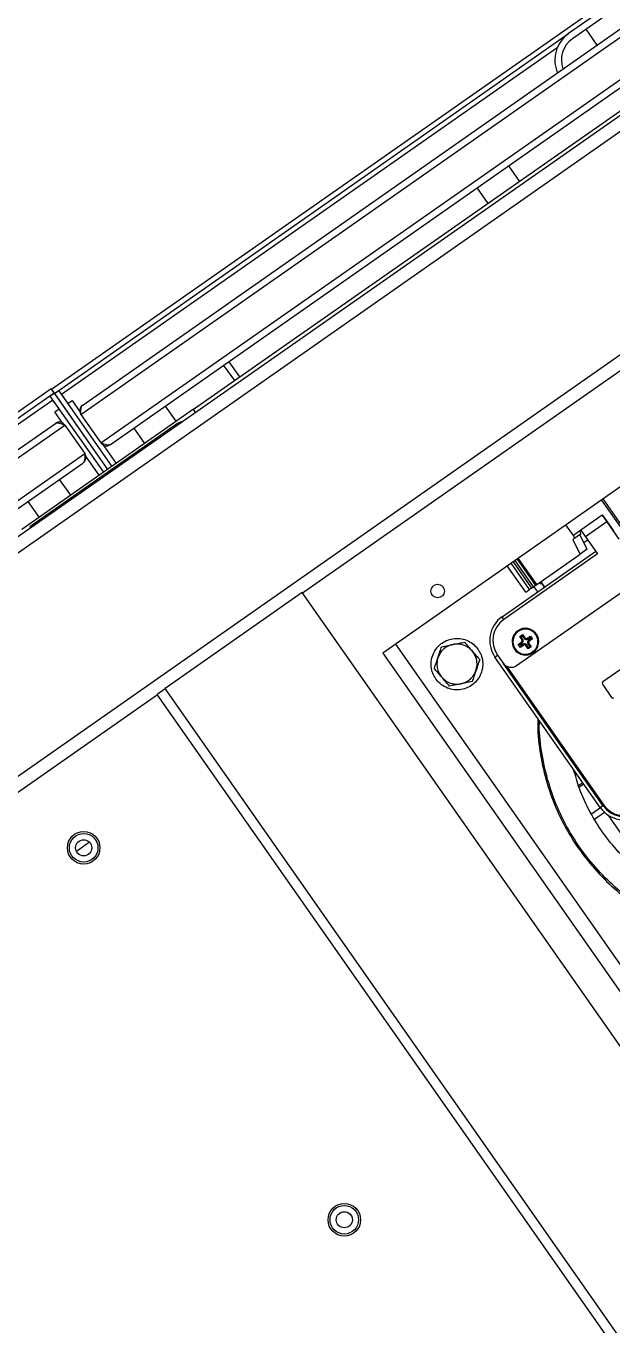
# Model space of a CAD drawing. Header units: millimetres. Extents: x 152904052 to 153933663, y 538271515 to 539240469.
# Drawn here: x 153347152 to 153347333.9, y 538942781.8 to 538943185.2 of the extents above; entities that cross this region are included whole.
import ezdxf

# ---------------------------------------------------------------- set-up
doc = ezdxf.new("R2010")
doc.units = ezdxf.units.MM
doc.layers.add('POWR', color=5, linetype='Continuous')

msp = doc.modelspace()

# ---------------------------------------------------------------- linework, layer by layer
at = {"layer": 'POWR', "color": 7}
for p, q in [((153347159.91, 538943072.4), (153348060.98, 538943703.33)), ((153347169.6, 538943067.46), (153348062.31, 538943692.54)), ((153347169.08, 538943064.53), (153348065.24, 538943692.03)), ((153347175.28, 538943055.69), (153348071.43, 538943683.18)), ((153347178.26, 538943055.21), (153348070.86, 538943680.21)), ((153348058.63, 538943663.11), (153346297.45, 538942429.92)), ((153347203.97, 538943066.14), (153348053.84, 538943661.22)), ((153348060.98, 538943659.75), (153346299.8, 538942426.56)), ((153348110.76, 538943625.26), (153346315.18, 538942367.98)), ((153348083.62, 538943601.26), (153347237.85, 538943009.04)), ((153347386.26, 538943228.93), (153347320.4, 538943182.82)), ((153347387.41, 538943227.3), (153347321.55, 538943181.18)), ((153347574.44, 538943208.71), (153347262.72, 538942990.44)), ((153347160.83, 538943071.09), (153347320.4, 538943182.82)), ((153347329.25, 538943179.25), (153347325.81, 538943184.16)), ((153347316.88, 538943178.4), (153347163.06, 538943070.69)), ((153347305.14, 538943136.97), (153347301.81, 538943141.72)), ((153347291.98, 538943134.84), (153347295.31, 538943130.09)), ((153347213.34, 538943079.78), (153347216.67, 538943075.03)), ((153347214.98, 538943080.92), (153347218.31, 538943076.17)), ((153346258.73, 538942441.63), (153347159.8, 538943072.56)), ((153347050.3, 538942993.93), (153347160.72, 538943071.25)), ((153347160.72, 538943071.25), (153347159.8, 538943072.56)), ((153347160.83, 538943071.09), (153347159.91, 538943072.4)), ((153347162.2, 538943071.92), (153347160.89, 538943071)), ((153347162.2, 538943071.92), (153347162.14, 538943072)), ((153347162.2, 538943071.92), (153347178.66, 538943048.41)), ((153347160.32, 538943069.02), (153347055.66, 538942995.73)), ((153347159.41, 538943070.33), (153347159.46, 538943070.25)), ((153347159.46, 538943070.25), (153347160.78, 538943071.17)), ((153347159.46, 538943070.25), (153347176.04, 538943046.58)), ((153347162.27, 538943066.24), (153347160.32, 538943069.02)), ((153347160.78, 538943071.17), (153347177.35, 538943047.49)), ((153347160.89, 538943071), (153347177.35, 538943047.49)), ((153347163.06, 538943070.69), (153347165.01, 538943067.91)), ((153347165.01, 538943067.91), (153347166.32, 538943068.83)), ((153347166.32, 538943068.83), (153347168.73, 538943065.38)), ((153347203.97, 538943066.14), (153347150.73, 538943028.85)), ((153347160.96, 538943065.32), (153347162.27, 538943066.24)), ((153347163.38, 538943061.87), (153347160.96, 538943065.32)), ((153347169.08, 538943064.53), (153347175.28, 538943055.69)), ((153347198.65, 538943062.41), (153347195.32, 538943067.16)), ((153347204.66, 538943065.15), (153347203.97, 538943066.14)), ((153346267.9, 538942433.76), (153347164.05, 538943061.26)), ((153346268.42, 538942436.69), (153347161.13, 538943061.77)), ((153347199.03, 538943061.69), (153347153.24, 538943029.63)), ((153347164.05, 538943061.26), (153347170.25, 538943052.41)), ((153347185.49, 538943060.27), (153347188.82, 538943055.52)), ((153347199.26, 538943061.37), (153347199.03, 538943061.69)), ((153347175.61, 538943055.56), (153347179.97, 538943049.33)), ((153347178.2, 538943055.17), (153347178.26, 538943055.21)), ((153346274.1, 538942424.92), (153347170.25, 538943052.41)), ((153347174.73, 538943045.66), (153347170.25, 538943052.05)), ((153346277.08, 538942424.44), (153347169.67, 538943049.44)), ((153347169.67, 538943049.44), (153347169.73, 538943049.48)), ((153347165.88, 538943039.46), (153347162.44, 538943044.38)), ((153347152.61, 538943037.5), (153347156.05, 538943032.58)), ((153347336.37, 538943029.81), (153347330.64, 538943038)), ((153347331.05, 538943038.29), (153347336.78, 538943030.09)), ((153347330.79, 538943033.22), (153347324.23, 538943028.63)), ((153347332.22, 538943031.17), (153347325.67, 538943026.58)), ((153347330.89, 538943033.29), (153347330.79, 538943033.22)), ((153347330.79, 538943033.22), (153347332.22, 538943031.17)), ((153347330.89, 538943033.29), (153347334.33, 538943028.37)), ((153347331.06, 538943033.04), (153347330.96, 538943032.97)), ((153347331.12, 538943032.96), (153347331.06, 538943032.83)), ((153347332.22, 538943031.17), (153347335.95, 538943025.85)), ((153347153.24, 538943029.63), (153347153.47, 538943029.3)), ((153347321.87, 538943026.98), (153347319.58, 538943030.26)), ((153347324.23, 538943028.63), (153347321.87, 538943026.98)), ((153347323.97, 538943027.22), (153347322.05, 538943025.88)), ((153347326.18, 538943022.67), (153347323.89, 538943027.17)), ((153347324.23, 538943028.63), (153347325.67, 538943026.58)), ((153347304.25, 538942986.56), (153347359.13, 538943024.99)), ((153347322.05, 538943025.88), (153347321.72, 538943025.65)), ((153347321.72, 538943025.65), (153347324.01, 538943021.15)), ((153347325.12, 538943024.74), (153347326.36, 538943025.6)), ((153347325.67, 538943026.58), (153347329.4, 538943021.26)), ((153347299.74, 538943001.72), (153347328.82, 538943022.08)), ((153347329.4, 538943021.26), (153347300.32, 538943000.9)), ((153347309.49, 538943010.99), (153347303.76, 538943019.18)), ((153347304.39, 538943019.62), (153347310.12, 538943011.42)), ((153347304.39, 538943019.62), (153347310.12, 538943011.43)), ((153347310.51, 538943011.69), (153347304.77, 538943019.89)), ((153347310.51, 538943011.69), (153347324.01, 538943021.15)), ((153347326.18, 538943022.67), (153347324.01, 538943021.15)), ((153347307.1, 538943009.31), (153347301.36, 538943017.5)), ((153347308.29, 538943010.15), (153347302.56, 538943018.34)), ((153347303.19, 538943018.78), (153347308.92, 538943010.58)), ((153347303.19, 538943018.78), (153347308.92, 538943010.59)), ((153347308.92, 538943010.59), (153347309.49, 538943010.99)), ((153347310.12, 538943011.42), (153347309.49, 538943010.99)), ((153347310.8, 538943009.46), (153347309.65, 538943011.1)), ((153347310.12, 538943011.43), (153347310.51, 538943011.69)), ((153347310.12, 538943011.43), (153347310.12, 538943011.42)), ((153347311.46, 538943012.36), (153347311.65, 538943012.36)), ((153347311.74, 538943011.95), (153347311.56, 538943011.87)), ((153347311.7, 538943012.53), (153347312.85, 538943010.89)), ((153347311.74, 538943011.95), (153347311.97, 538943012.15)), ((153347311.77, 538943012.58), (153347312.92, 538943010.94)), ((153347237.73, 538943009.2), (153347195.22, 538942979.43)), ((153347424.49, 538942742.49), (153347237.73, 538943009.2)), ((153347307.1, 538943009.31), (153347308.29, 538943010.15)), ((153347308.92, 538943010.58), (153347308.29, 538943010.15)), ((153347308.92, 538943010.59), (153347308.92, 538943010.58)), ((153347300.32, 538943000.9), (153347299.74, 538943001.72)), ((153347305.22, 538942995.54), (153347306.13, 538942996.17)), ((153347305.65, 538942995.47), (153347305.22, 538942995.54)), ((153347305.94, 538942994.52), (153347305.22, 538942995.54)), ((153347305.65, 538942995.47), (153347306.05, 538942995.75)), ((153347306.19, 538942994.7), (153347305.65, 538942995.47)), ((153347306.19, 538942994.7), (153347305.94, 538942994.52)), ((153347306.05, 538942995.75), (153347306.13, 538942996.17)), ((153347306.05, 538942995.75), (153347306.59, 538942994.97)), ((153347306.13, 538942996.17), (153347306.84, 538942995.15)), ((153347306.59, 538942994.97), (153347306.84, 538942995.15)), ((153347307.54, 538942995.03), (153347308.56, 538942995.74)), ((153347307.71, 538942994.78), (153347307.54, 538942995.03)), ((153347307.71, 538942994.78), (153347308.49, 538942995.32)), ((153347308.77, 538942994.92), (153347307.99, 538942994.38)), ((153347309.19, 538942994.84), (153347308.17, 538942994.13)), ((153347308.49, 538942995.32), (153347308.56, 538942995.74)), ((153347308.49, 538942995.32), (153347308.77, 538942994.92)), ((153347308.56, 538942995.74), (153347309.19, 538942994.84)), ((153347308.77, 538942994.92), (153347309.19, 538942994.84)), ((153347310.19, 538942996.21), (153347310.39, 538942996.36)), ((153347354.75, 538942998.12), (153347331, 538942981.49)), ((153347266.65, 538942993.19), (153347387.1, 538942821.17)), ((153347303.8, 538942991.74), (153347303.59, 538942991.59)), ((153347304.79, 538942993.11), (153347305.82, 538942993.82)), ((153347305.43, 538942992.21), (153347304.79, 538942993.11)), ((153347305.22, 538942993.03), (153347304.79, 538942993.11)), ((153347305.22, 538942993.03), (153347305.99, 538942993.57)), ((153347306.45, 538942992.92), (153347305.43, 538942992.21)), ((153347305.5, 538942992.63), (153347305.43, 538942992.21)), ((153347306.27, 538942993.17), (153347305.5, 538942992.63)), ((153347305.99, 538942993.57), (153347305.82, 538942993.82)), ((153347306.27, 538942993.17), (153347306.45, 538942992.92)), ((153347307.4, 538942992.98), (153347307.15, 538942992.8)), ((153347307.86, 538942991.78), (153347307.15, 538942992.8)), ((153347307.94, 538942992.2), (153347307.4, 538942992.98)), ((153347307.8, 538942993.25), (153347308.05, 538942993.43)), ((153347307.8, 538942993.25), (153347308.34, 538942992.48)), ((153347308.76, 538942992.41), (153347307.86, 538942991.78)), ((153347307.94, 538942992.2), (153347307.86, 538942991.78)), ((153347308.34, 538942992.48), (153347307.94, 538942992.2)), ((153347307.99, 538942994.38), (153347308.17, 538942994.13)), ((153347308.05, 538942993.43), (153347308.76, 538942992.41)), ((153347308.34, 538942992.48), (153347308.76, 538942992.41)), ((153347262.72, 538942990.44), (153347383.17, 538942818.42)), ((153347297.53, 538942989.18), (153347298.35, 538942989.75)), ((153347330.23, 538942942.49), (153347297.53, 538942989.18)), ((153347298.35, 538942989.75), (153347300.07, 538942987.3)), ((153347331.05, 538942943.06), (153347300.07, 538942987.3)), ((153347301.07, 538942986.4), (153347331.29, 538942943.24)), ((153347192.69, 538942977.66), (153347195.22, 538942979.43)), ((153347381.98, 538942712.72), (153347195.22, 538942979.43)), ((153347330.88, 538942980.79), (153347333.74, 538942976.69)), ((153347192.8, 538942977.49), (153346347.02, 538942385.27)), ((153347379.44, 538942710.94), (153347192.72, 538942977.59)), ((153347322.05, 538942953.99), (153347324.75, 538942950.13)), ((153347324.84, 538942950.19), (153347323.54, 538942949.28)), ((153347323.69, 538942948.89), (153347325.07, 538942949.86)), ((153347327.51, 538942940.52), (153347330.26, 538942942.44)), ((153347330.23, 538942942.49), (153347331.05, 538942943.06)), ((153347331.29, 538942943.24), (153347331.05, 538942943.06)), ((153347328.43, 538942938.91), (153347331.48, 538942941.05)), ((153347332.57, 538942940.19), (153347340.35, 538942929.08)), ((153347171.74, 538942931.68), (153347167.68, 538942928.84))]:
    msp.add_line(p, q, dxfattribs=at)
for centre, radius in [((153347279.75, 538943009.69), 2.1), ((153347169.91, 538942929.97), 5.06), ((153347169.91, 538942929.97), 4.44), ((153347169.91, 538942929.97), 2.5), ((153347250.79, 538942814.47), 5.06), ((153347250.79, 538942814.47), 4.44), ((153347250.79, 538942814.47), 2.5)]:
    msp.add_circle(centre, radius, dxfattribs=at)
for centre, radius, start, end in [((153347326.14, 538943174.63), 10, 125, 203.463), ((153347326.14, 538943174.63), 8, 125, 200.5225), ((153347170.8, 538943065.74), 2.1, 125, 215), ((153347162.33, 538943060.05), 2.1, 35, 125), ((153347201.38, 538943058.34), 4.1, 99.4805, 125), ((153347304.91, 538942994.34), 9, 125, 215), ((153347304.91, 538942994.34), 8, 125, 215), ((153347306.99, 538942993.98), 4.15, 35, 215), ((153347306.99, 538942993.98), 3.9, 35, 215), ((153347306.99, 538942993.98), 4.15, 215, 35), ((153347306.99, 538942993.98), 3.9, 215, 35), ((153347305.53, 538942994.23), 0.807, 305, 35), ((153347307.25, 538942995.44), 0.807, 215, 305), ((153347307.25, 538942995.44), 0.5, 215, 305), ((153347305.53, 538942994.23), 0.5, 305, 35), ((153347306.74, 538942992.51), 0.807, 35, 125), ((153347306.74, 538942992.51), 0.5, 35, 125), ((153347308.46, 538942993.72), 0.807, 125, 215), ((153347308.46, 538942993.72), 0.5, 125, 215), ((153347302.53, 538942989.02), 3, 215, 305), ((153347331.29, 538942981.08), 0.5, 125, 215), ((153347334.15, 538942976.98), 0.5, 215, 305), ((153347337.6, 538942947.65), 9, 215, 305), ((153347337.6, 538942947.65), 8, 215, 305), ((153347337.6, 538942947.65), 7.7, 215, 305)]:
    msp.add_arc(centre, radius, start, end, dxfattribs=at)
for points, knots in [([(153347169.08, 538943064.53), (153347169.07, 538943064.83), (153347169.04, 538943065.47), (153347169.07, 538943066.33), (153347169.21, 538943067.06), (153347169.47, 538943067.33), (153347169.6, 538943067.46)], [0, 0, 0, 0, 0.230728, 0.485563, 0.740459, 1, 1, 1, 1]), ([(153347161.13, 538943061.77), (153347161.28, 538943061.84), (153347161.59, 538943061.99), (153347162.28, 538943061.91), (153347163.12, 538943061.64), (153347163.74, 538943061.38), (153347164.05, 538943061.26)], [0, 0, 0, 0, 0.230728, 0.485563, 0.740459, 1, 1, 1, 1]), ([(153347322.05, 538943025.88), (153347322.1, 538943025.94), (153347322.19, 538943026.05), (153347322.17, 538943026.36), (153347322.06, 538943026.69), (153347321.93, 538943026.89), (153347321.87, 538943026.98)], [0, 0, 0, 0, 0.273241, 0.566326, 0.792171, 1, 1, 1, 1]), ([(153347323.79, 538943028.32), (153347323.84, 538943028.24), (153347323.94, 538943028.08), (153347324.05, 538943027.82), (153347324.1, 538943027.56), (153347324.08, 538943027.34), (153347324, 538943027.26), (153347323.97, 538943027.22)], [0, 0, 0, 0, 0.174736, 0.363548, 0.559692, 0.78787, 1, 1, 1, 1]), ([(153347311.69, 538943012.29), (153347311.67, 538943012.22), (153347311.62, 538943012.09), (153347311.57, 538943011.95), (153347311.55, 538943011.89)], [0, 0, 0, 0, 0.499894, 1, 1, 1, 1]), ([(153347311.58, 538943011.9), (153347311.58, 538943011.92), (153347311.59, 538943011.95), (153347311.73, 538943012.08), (153347311.9, 538943012.22), (153347311.91, 538943012.23)], [0, 0, 0, 0, 0.347668, 0.949092, 1, 1, 1, 1]), ([(153347311.97, 538943012.51), (153347311.88, 538943012.46), (153347311.71, 538943012.37), (153347311.62, 538943012.34), (153347311.65, 538943012.38), (153347311.65, 538943012.39)], [0, 0, 0, 0, 0.402272, 0.802406, 1, 1, 1, 1]), ([(153347311.99, 538943012.12), (153347311.98, 538943012.12), (153347311.95, 538943012.1), (153347311.87, 538943012.04), (153347311.8, 538943011.99), (153347311.74, 538943011.95)], [0, 0, 0, 0, 0.063595, 0.275437, 1, 1, 1, 1]), ([(153347279.19, 538942982.42), (153347278.85, 538942982.99), (153347278.15, 538942984.16), (153347277.69, 538942986.23), (153347277.76, 538942988.42), (153347278.44, 538942990.5), (153347279.6, 538942992.27), (153347281.11, 538942993.63), (153347282.91, 538942994.59), (153347284.96, 538942995.07), (153347287.15, 538942994.99), (153347289.23, 538942994.31), (153347291.02, 538942993.17), (153347291.88, 538942992.11), (153347292.3, 538942991.6)], [0, 0, 0, 0, 0.0785035, 0.1626766, 0.25, 0.3373234, 0.4214965, 0.5, 0.5785035, 0.6626766, 0.75, 0.8373234, 0.9214965, 1, 1, 1, 1]), ([(153347292.3, 538942991.6), (153347292.63, 538942991.03), (153347293.34, 538942989.86), (153347293.8, 538942987.79), (153347293.72, 538942985.61), (153347293.05, 538942983.52), (153347291.89, 538942981.76), (153347290.38, 538942980.39), (153347288.58, 538942979.44), (153347286.52, 538942978.95), (153347284.33, 538942979.03), (153347282.26, 538942979.71), (153347280.47, 538942980.85), (153347279.61, 538942981.91), (153347279.19, 538942982.42)], [0, 0, 0, 0, 0.0785035, 0.1626766, 0.25, 0.3373234, 0.4214965, 0.5, 0.5785035, 0.6626766, 0.75, 0.8373234, 0.9214965, 1, 1, 1, 1]), ([(153347284.53, 538942993.12), (153347283.95, 538942992.95), (153347282.77, 538942992.62), (153347281.4, 538942991.56), (153347280.39, 538942990.33), (153347280.03, 538942989.45), (153347279.85, 538942989.02)], [0, 0, 0, 0, 0.275731, 0.561042, 0.784269, 1, 1, 1, 1]), ([(153347279.85, 538942989.02), (153347280.06, 538942989.64), (153347280.45, 538942990.8), (153347280.83, 538942991.91), (153347281, 538942992.42)], [0, 0, 0, 0, 0.5429, 1, 1, 1, 1]), ([(153347281, 538942992.42), (153347281.67, 538942992.55), (153347282.83, 538942992.78), (153347284.02, 538942993.02), (153347284.53, 538942993.12)], [0, 0, 0, 0, 0.574451, 1, 1, 1, 1]), ([(153347284.53, 538942993.12), (153347285.18, 538942993.25), (153347286.37, 538942993.49), (153347287.53, 538942993.71), (153347288.06, 538942993.82)], [0, 0, 0, 0, 0.5429, 1, 1, 1, 1]), ([(153347290.43, 538942991.12), (153347289.99, 538942991.53), (153347289.11, 538942992.38), (153347287.51, 538942993.05), (153347285.94, 538942993.31), (153347285, 538942993.18), (153347284.53, 538942993.12)], [0, 0, 0, 0, 0.275731, 0.561042, 0.784269, 1, 1, 1, 1]), ([(153347288.06, 538942993.82), (153347288.5, 538942993.31), (153347289.28, 538942992.42), (153347290.08, 538942991.51), (153347290.43, 538942991.12)], [0, 0, 0, 0, 0.574451, 1, 1, 1, 1]), ([(153347291.64, 538942985.01), (153347291.78, 538942985.59), (153347292.08, 538942986.78), (153347291.86, 538942988.5), (153347291.29, 538942989.98), (153347290.71, 538942990.74), (153347290.43, 538942991.12)], [0, 0, 0, 0, 0.275731, 0.561042, 0.784269, 1, 1, 1, 1]), ([(153347290.43, 538942991.12), (153347290.86, 538942990.62), (153347291.66, 538942989.7), (153347292.44, 538942988.82), (153347292.8, 538942988.41)], [0, 0, 0, 0, 0.5429, 1, 1, 1, 1]), ([(153347278.69, 538942985.61), (153347278.91, 538942986.25), (153347279.29, 538942987.37), (153347279.68, 538942988.53), (153347279.85, 538942989.02)], [0, 0, 0, 0, 0.574451, 1, 1, 1, 1]), ([(153347279.85, 538942989.02), (153347279.7, 538942988.43), (153347279.41, 538942987.24), (153347279.63, 538942985.52), (153347280.19, 538942984.04), (153347280.77, 538942983.28), (153347281.06, 538942982.91)], [0, 0, 0, 0, 0.2757314, 0.5610422, 0.7842685, 1, 1, 1, 1]), ([(153347292.8, 538942988.41), (153347292.58, 538942987.77), (153347292.2, 538942986.65), (153347291.81, 538942985.5), (153347291.64, 538942985.01)], [0, 0, 0, 0, 0.574451, 1, 1, 1, 1]), ([(153347281.06, 538942982.91), (153347280.62, 538942983.41), (153347279.82, 538942984.32), (153347279.05, 538942985.21), (153347278.69, 538942985.61)], [0, 0, 0, 0, 0.5429, 1, 1, 1, 1]), ([(153347281.06, 538942982.91), (153347281.49, 538942982.49), (153347282.37, 538942981.64), (153347283.98, 538942980.97), (153347285.54, 538942980.72), (153347286.49, 538942980.84), (153347286.95, 538942980.9)], [0, 0, 0, 0, 0.275731, 0.561042, 0.784269, 1, 1, 1, 1]), ([(153347283.43, 538942980.2), (153347282.98, 538942980.71), (153347282.2, 538942981.6), (153347281.4, 538942982.52), (153347281.06, 538942982.91)], [0, 0, 0, 0, 0.574451, 1, 1, 1, 1]), ([(153347286.95, 538942980.9), (153347287.53, 538942981.07), (153347288.71, 538942981.41), (153347290.09, 538942982.46), (153347291.09, 538942983.69), (153347291.46, 538942984.57), (153347291.64, 538942985.01)], [0, 0, 0, 0, 0.275731, 0.561042, 0.784269, 1, 1, 1, 1]), ([(153347291.64, 538942985.01), (153347291.43, 538942984.38), (153347291.03, 538942983.23), (153347290.65, 538942982.11), (153347290.48, 538942981.6)], [0, 0, 0, 0, 0.5429, 1, 1, 1, 1]), ([(153347286.95, 538942980.9), (153347286.31, 538942980.78), (153347285.11, 538942980.54), (153347283.96, 538942980.31), (153347283.43, 538942980.2)], [0, 0, 0, 0, 0.5429, 1, 1, 1, 1]), ([(153347290.48, 538942981.6), (153347289.82, 538942981.47), (153347288.66, 538942981.24), (153347287.46, 538942981.01), (153347286.95, 538942980.9)], [0, 0, 0, 0, 0.574451, 1, 1, 1, 1]), ([(153347310.87, 538942970.13), (153347310.84, 538942969.41), (153347310.68, 538942965.66), (153347311.54, 538942958.86), (153347313.52, 538942949.92), (153347316.73, 538942941.31), (153347320.97, 538942933.27), (153347326.12, 538942925.94), (153347332.02, 538942919.51), (153347338.05, 538942914.22), (153347342.33, 538942911.48), (153347344.24, 538942910.27)], [0, 0, 0, 0, 0.030131, 0.157165, 0.285275, 0.413386, 0.54042, 0.665356, 0.787271, 0.905377, 1, 1, 1, 1]), ([(153347343.45, 538942911.4), (153347341.92, 538942912.38), (153347338.02, 538942914.88), (153347332.37, 538942919.87), (153347326.51, 538942926.25), (153347321.4, 538942933.53), (153347317.19, 538942941.52), (153347314, 538942950.06), (153347312.04, 538942958.94), (153347311.19, 538942965.46), (153347311.33, 538942968.96), (153347311.35, 538942969.45)], [0, 0, 0, 0, 0.078951, 0.200388, 0.325741, 0.454201, 0.584818, 0.716542, 0.848265, 0.978883, 1, 1, 1, 1]), ([(153347342.6, 538942922.46), (153347342.1, 538942922.83), (153347339.63, 538942924.66), (153347335.74, 538942928.68), (153347330.96, 538942934.49), (153347326.91, 538942941.09), (153347323.78, 538942947.74), (153347322.51, 538942952.31), (153347321.96, 538942954.3)], [0, 0, 0, 0, 0.047475, 0.239579, 0.431683, 0.632114, 0.839742, 1, 1, 1, 1])]:
    msp.add_open_spline(points, degree=3, knots=knots, dxfattribs=at)
for points in [[(153347178.26, 538943055.21), (153347178.09, 538943055.13), (153347177.76, 538943054.98), (153347177.04, 538943055.06), (153347176.2, 538943055.32), (153347175.58, 538943055.56), (153347175.28, 538943055.69)], [(153347175.28, 538943055.69), (153347175.46, 538943055.48), (153347175.83, 538943055.06), (153347176.62, 538943054.77), (153347177.47, 538943054.77), (153347177.96, 538943055.04), (153347178.2, 538943055.17)], [(153347170.25, 538943052.41), (153347170.26, 538943052.08), (153347170.28, 538943051.42), (153347170.23, 538943050.54), (153347170.06, 538943049.83), (153347169.8, 538943049.57), (153347169.67, 538943049.44)], [(153347169.73, 538943049.48), (153347169.94, 538943049.67), (153347170.35, 538943050.03), (153347170.64, 538943050.83), (153347170.64, 538943051.68), (153347170.38, 538943052.16), (153347170.25, 538943052.41)]]:
    msp.add_open_spline(points, degree=3, dxfattribs=at)

doc.saveas('drawing.dxf')
